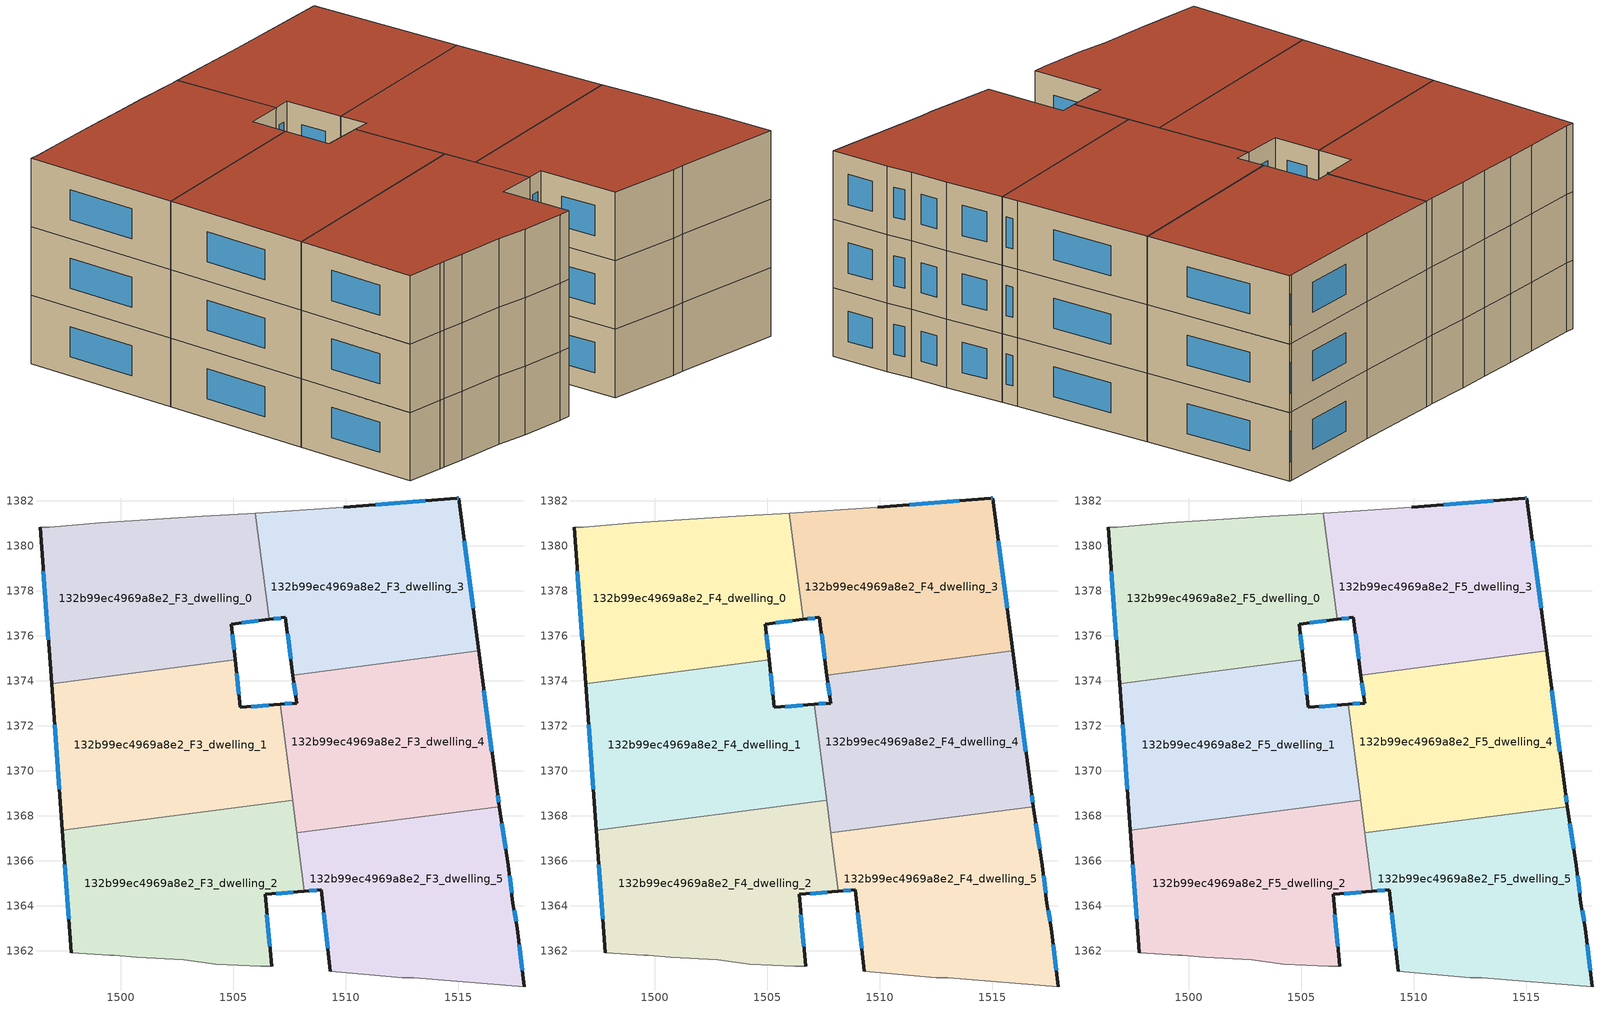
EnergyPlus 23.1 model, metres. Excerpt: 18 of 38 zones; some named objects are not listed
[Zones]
132b99ec4969a8e2_F3_dwelling_0
 floor to 132b99ec4969a8e2_F2_dwelling_0 (EU_floor_Construction): 1505.97,1381.44 1506.59,1376.72 1504.92,1376.51 1505.08,1374.93 1496.92,1373.87 1496.41,1380.81 1496.81,1380.81 1499.11,1381.01 1500.51,1381.11 1502.21,1381.21 1503.62,1381.31 1505.62,1381.41 z9
 wall outside (EU_wall_Construction): 1505.08,1374.93 1504.92,1376.51 1506.59,1376.72 / 1496.41,1380.81 1496.92,1373.87 z9:12
 wall adiabatic (EU_wall_Construction): 1505.97,1381.44 1505.62,1381.41 1503.62,1381.31 1502.21,1381.21 1500.51,1381.11 1499.11,1381.01 1496.81,1380.81 1496.41,1380.81 z9:12
 wall to 132b99ec4969a8e2_F3_dwelling_3 (EU_wall_Construction): 1506.59,1376.72 1505.97,1381.44 z9:12
 wall to 132b99ec4969a8e2_F3_dwelling_1 (EU_wall_Construction): 1496.92,1373.87 1505.08,1374.93 z9:12
 window (EU_Window_Construction): 1505.38,1376.57 1506.12,1376.66 / 1505.04,1375.37 1504.96,1376.07 / 1496.55,1378.87 1496.78,1375.81 z9.84:11.16
132b99ec4969a8e2_F3_dwelling_1
 floor to 132b99ec4969a8e2_F2_dwelling_1 (EU_floor_Construction): 1507.08,1372.95 1507.64,1368.68 1497.4,1367.35 1496.92,1373.87 1505.08,1374.93 1505.31,1372.81 z9
 wall outside (EU_wall_Construction): 1496.92,1373.87 1497.4,1367.35 / 1507.08,1372.95 1505.31,1372.81 1505.08,1374.93 z9:12
 wall to 132b99ec4969a8e2_F3_dwelling_2 (EU_wall_Construction): 1497.4,1367.35 1507.64,1368.68 z9:12
 wall to 132b99ec4969a8e2_F3_dwelling_4 (EU_wall_Construction): 1507.64,1368.68 1507.08,1372.95 z9:12
 window (EU_Window_Construction): 1497.06,1372.04 1497.27,1369.17 / 1505.25,1373.4 1505.15,1374.33 / 1506.59,1372.91 1505.81,1372.85 z9.84:11.16
132b99ec4969a8e2_F3_dwelling_2
 floor to 132b99ec4969a8e2_F2_dwelling_2 (EU_floor_Construction): 1507.64,1368.68 1508.16,1364.64 1506.41,1364.5 1506.71,1361.3 1506.21,1361.3 1504.21,1361.4 1502.81,1361.6 1500.71,1361.7 1499.71,1361.8 1499.51,1361.8 1497.81,1361.9 1497.4,1367.35 z9
 wall outside (EU_wall_Construction): 1497.4,1367.35 1497.81,1361.9 / 1506.71,1361.3 1506.41,1364.5 1508.16,1364.64 z9:12
 wall adiabatic (EU_wall_Construction): 1497.81,1361.9 1499.51,1361.8 1499.71,1361.8 1500.71,1361.7 1502.81,1361.6 1504.21,1361.4 1506.21,1361.3 1506.71,1361.3 z9:12
 wall to 132b99ec4969a8e2_F3_dwelling_5 (EU_wall_Construction): 1508.16,1364.64 1507.82,1367.23 z9:12
 wall to 132b99ec4969a8e2_F3_dwelling_4 (EU_wall_Construction): 1507.82,1367.23 1507.64,1368.68 z9:12
 window (EU_Window_Construction): 1497.52,1365.82 1497.69,1363.43 / 1506.9,1364.54 1507.67,1364.6 / 1506.63,1362.19 1506.5,1363.6 z9.84:11.16
132b99ec4969a8e2_F3_dwelling_3
 floor to 132b99ec4969a8e2_F2_dwelling_3 (EU_floor_Construction): 1515.02,1382.11 1515.91,1375.32 1507.65,1374.24 1507.32,1376.81 1506.59,1376.72 1505.97,1381.44 1509.92,1381.71 1514.93,1382.11 z9
 wall outside (EU_wall_Construction): 1506.59,1376.72 1507.32,1376.81 1507.65,1374.24 / 1515.91,1375.32 1515.02,1382.11 1514.93,1382.11 1509.92,1381.71 z9:12
 wall to 132b99ec4969a8e2_F3_dwelling_4 (EU_wall_Construction): 1507.65,1374.24 1515.91,1375.32 z9:12
 wall adiabatic (EU_wall_Construction): 1509.92,1381.71 1505.97,1381.44 z9:12
 window (EU_Window_Construction): 1507.41,1376.09 1507.56,1374.96 / 1506.79,1376.74 1507.11,1376.78 / 1513.52,1382 1511.32,1381.82 / 1515,1382.11 1514.95,1382.11 / 1515.66,1377.22 1515.27,1380.21 z9.84:11.16
132b99ec4969a8e2_F3_dwelling_4
 floor to 132b99ec4969a8e2_F2_dwelling_4 (EU_floor_Construction): 1515.91,1375.32 1516.72,1369.1 1516.83,1368.4 1507.82,1367.23 1507.08,1372.95 1507.82,1373 1507.65,1374.24 z9
 wall outside (EU_wall_Construction): 1507.65,1374.24 1507.82,1373 1507.08,1372.95 / 1516.83,1368.4 1516.72,1369.1 1515.91,1375.32 z9:12
 wall to 132b99ec4969a8e2_F3_dwelling_5 (EU_wall_Construction): 1507.82,1367.23 1516.83,1368.4 z9:12
 window (EU_Window_Construction): 1507.61,1372.99 1507.29,1372.96 / 1507.7,1373.9 1507.77,1373.35 / 1516.49,1370.84 1516.14,1373.58 / 1516.8,1368.6 1516.75,1368.9 z9.84:11.16
132b99ec4969a8e2_F3_dwelling_5
 floor to 132b99ec4969a8e2_F2_dwelling_5 (EU_floor_Construction): 1516.83,1368.4 1517.22,1365.8 1517.42,1364.1 1517.62,1363 1517.92,1360.39 1513.02,1360.79 1512.52,1360.79 1509.31,1361.09 1508.92,1364.7 1508.16,1364.64 1507.82,1367.23 z9
 wall outside (EU_wall_Construction): 1517.92,1360.39 1517.62,1363 1517.42,1364.1 1517.22,1365.8 1516.83,1368.4 / 1508.16,1364.64 1508.92,1364.7 1509.31,1361.09 z9:12
 wall adiabatic (EU_wall_Construction): 1509.31,1361.09 1512.52,1360.79 1513.02,1360.79 1517.92,1360.39 z9:12
 window (EU_Window_Construction): 1517.84,1361.12 1517.7,1362.27 / 1509.03,1363.69 1509.2,1362.1 / 1508.37,1364.66 1508.7,1364.68 / 1517.11,1366.53 1516.94,1367.67 / 1517.37,1364.57 1517.28,1365.32 / 1517.56,1363.3 1517.48,1363.79 z9.84:11.16
132b99ec4969a8e2_F4_dwelling_0
 floor to 132b99ec4969a8e2_F3_dwelling_0 (EU_floor_Construction): 1505.97,1381.44 1506.59,1376.72 1504.92,1376.51 1505.08,1374.93 1496.92,1373.87 1496.41,1380.81 1496.81,1380.81 1499.11,1381.01 1500.51,1381.11 1502.21,1381.21 1503.62,1381.31 1505.62,1381.41 z12
 wall outside (EU_wall_Construction): 1505.08,1374.93 1504.92,1376.51 1506.59,1376.72 / 1496.41,1380.81 1496.92,1373.87 z12:15
 wall adiabatic (EU_wall_Construction): 1505.97,1381.44 1505.62,1381.41 1503.62,1381.31 1502.21,1381.21 1500.51,1381.11 1499.11,1381.01 1496.81,1380.81 1496.41,1380.81 z12:15
 wall to 132b99ec4969a8e2_F4_dwelling_3 (EU_wall_Construction): 1506.59,1376.72 1505.97,1381.44 z12:15
 wall to 132b99ec4969a8e2_F4_dwelling_1 (EU_wall_Construction): 1496.92,1373.87 1505.08,1374.93 z12:15
 window (EU_Window_Construction): 1505.38,1376.57 1506.12,1376.66 / 1505.04,1375.37 1504.96,1376.07 / 1496.55,1378.87 1496.78,1375.81 z12.84:14.16
132b99ec4969a8e2_F4_dwelling_1
 floor to 132b99ec4969a8e2_F3_dwelling_1 (EU_floor_Construction): 1507.08,1372.95 1507.64,1368.68 1497.4,1367.35 1496.92,1373.87 1505.08,1374.93 1505.31,1372.81 z12
 wall outside (EU_wall_Construction): 1496.92,1373.87 1497.4,1367.35 / 1507.08,1372.95 1505.31,1372.81 1505.08,1374.93 z12:15
 wall to 132b99ec4969a8e2_F4_dwelling_2 (EU_wall_Construction): 1497.4,1367.35 1507.64,1368.68 z12:15
 wall to 132b99ec4969a8e2_F4_dwelling_4 (EU_wall_Construction): 1507.64,1368.68 1507.08,1372.95 z12:15
 window (EU_Window_Construction): 1497.06,1372.04 1497.27,1369.17 / 1505.25,1373.4 1505.15,1374.33 / 1506.59,1372.91 1505.81,1372.85 z12.84:14.16
132b99ec4969a8e2_F4_dwelling_2
 floor to 132b99ec4969a8e2_F3_dwelling_2 (EU_floor_Construction): 1507.64,1368.68 1508.16,1364.64 1506.41,1364.5 1506.71,1361.3 1506.21,1361.3 1504.21,1361.4 1502.81,1361.6 1500.71,1361.7 1499.71,1361.8 1499.51,1361.8 1497.81,1361.9 1497.4,1367.35 z12
 wall outside (EU_wall_Construction): 1497.4,1367.35 1497.81,1361.9 / 1506.71,1361.3 1506.41,1364.5 1508.16,1364.64 z12:15
 wall adiabatic (EU_wall_Construction): 1497.81,1361.9 1499.51,1361.8 1499.71,1361.8 1500.71,1361.7 1502.81,1361.6 1504.21,1361.4 1506.21,1361.3 1506.71,1361.3 z12:15
 wall to 132b99ec4969a8e2_F4_dwelling_5 (EU_wall_Construction): 1508.16,1364.64 1507.82,1367.23 z12:15
 wall to 132b99ec4969a8e2_F4_dwelling_4 (EU_wall_Construction): 1507.82,1367.23 1507.64,1368.68 z12:15
 window (EU_Window_Construction): 1497.52,1365.82 1497.69,1363.43 / 1506.9,1364.54 1507.67,1364.6 / 1506.63,1362.19 1506.5,1363.6 z12.84:14.16
132b99ec4969a8e2_F4_dwelling_3
 floor to 132b99ec4969a8e2_F3_dwelling_3 (EU_floor_Construction): 1515.02,1382.11 1515.91,1375.32 1507.65,1374.24 1507.32,1376.81 1506.59,1376.72 1505.97,1381.44 1509.92,1381.71 1514.93,1382.11 z12
 wall outside (EU_wall_Construction): 1506.59,1376.72 1507.32,1376.81 1507.65,1374.24 / 1515.91,1375.32 1515.02,1382.11 1514.93,1382.11 1509.92,1381.71 z12:15
 wall to 132b99ec4969a8e2_F4_dwelling_4 (EU_wall_Construction): 1507.65,1374.24 1515.91,1375.32 z12:15
 wall adiabatic (EU_wall_Construction): 1509.92,1381.71 1505.97,1381.44 z12:15
 window (EU_Window_Construction): 1507.41,1376.09 1507.56,1374.96 / 1506.79,1376.74 1507.11,1376.78 / 1513.52,1382 1511.32,1381.82 / 1515,1382.11 1514.95,1382.11 / 1515.66,1377.22 1515.27,1380.21 z12.84:14.16
132b99ec4969a8e2_F4_dwelling_4
 floor to 132b99ec4969a8e2_F3_dwelling_4 (EU_floor_Construction): 1515.91,1375.32 1516.72,1369.1 1516.83,1368.4 1507.82,1367.23 1507.08,1372.95 1507.82,1373 1507.65,1374.24 z12
 wall outside (EU_wall_Construction): 1507.65,1374.24 1507.82,1373 1507.08,1372.95 / 1516.83,1368.4 1516.72,1369.1 1515.91,1375.32 z12:15
 wall to 132b99ec4969a8e2_F4_dwelling_5 (EU_wall_Construction): 1507.82,1367.23 1516.83,1368.4 z12:15
 window (EU_Window_Construction): 1507.61,1372.99 1507.29,1372.96 / 1507.7,1373.9 1507.77,1373.35 / 1516.49,1370.84 1516.14,1373.58 / 1516.8,1368.6 1516.75,1368.9 z12.84:14.16
132b99ec4969a8e2_F4_dwelling_5
 floor to 132b99ec4969a8e2_F3_dwelling_5 (EU_floor_Construction): 1516.83,1368.4 1517.22,1365.8 1517.42,1364.1 1517.62,1363 1517.92,1360.39 1513.02,1360.79 1512.52,1360.79 1509.31,1361.09 1508.92,1364.7 1508.16,1364.64 1507.82,1367.23 z12
 wall outside (EU_wall_Construction): 1517.92,1360.39 1517.62,1363 1517.42,1364.1 1517.22,1365.8 1516.83,1368.4 / 1508.16,1364.64 1508.92,1364.7 1509.31,1361.09 z12:15
 wall adiabatic (EU_wall_Construction): 1509.31,1361.09 1512.52,1360.79 1513.02,1360.79 1517.92,1360.39 z12:15
 window (EU_Window_Construction): 1517.84,1361.12 1517.7,1362.27 / 1509.03,1363.69 1509.2,1362.1 / 1508.37,1364.66 1508.7,1364.68 / 1517.11,1366.53 1516.94,1367.67 / 1517.37,1364.57 1517.28,1365.32 / 1517.56,1363.3 1517.48,1363.79 z12.84:14.16
132b99ec4969a8e2_F5_dwelling_0
 floor to 132b99ec4969a8e2_F4_dwelling_0 (EU_floor_Construction): 1505.97,1381.44 1506.59,1376.72 1504.92,1376.51 1505.08,1374.93 1496.92,1373.87 1496.41,1380.81 1496.81,1380.81 1499.11,1381.01 1500.51,1381.11 1502.21,1381.21 1503.62,1381.31 1505.62,1381.41 z15
 wall outside (EU_wall_Construction): 1505.08,1374.93 1504.92,1376.51 1506.59,1376.72 / 1496.41,1380.81 1496.92,1373.87 z15:18
 wall adiabatic (EU_wall_Construction): 1505.97,1381.44 1505.62,1381.41 1503.62,1381.31 1502.21,1381.21 1500.51,1381.11 1499.11,1381.01 1496.81,1380.81 1496.41,1380.81 z15:18
 wall to 132b99ec4969a8e2_F5_dwelling_3 (EU_wall_Construction): 1506.59,1376.72 1505.97,1381.44 z15:18
 wall to 132b99ec4969a8e2_F5_dwelling_1 (EU_wall_Construction): 1496.92,1373.87 1505.08,1374.93 z15:18
 window (EU_Window_Construction): 1505.38,1376.57 1506.12,1376.66 / 1505.04,1375.37 1504.96,1376.07 / 1496.55,1378.87 1496.78,1375.81 z15.84:17.16
 roof outside (EU_roof_Construction): 1505.08,1374.93 1504.92,1376.51 1506.59,1376.72 1505.97,1381.44 1505.62,1381.41 1503.62,1381.31 1502.21,1381.21 1500.51,1381.11 1499.11,1381.01 1496.81,1380.81 1496.41,1380.81 1496.92,1373.87 z18
132b99ec4969a8e2_F5_dwelling_1
 floor to 132b99ec4969a8e2_F4_dwelling_1 (EU_floor_Construction): 1507.08,1372.95 1507.64,1368.68 1497.4,1367.35 1496.92,1373.87 1505.08,1374.93 1505.31,1372.81 z15
 wall outside (EU_wall_Construction): 1496.92,1373.87 1497.4,1367.35 / 1507.08,1372.95 1505.31,1372.81 1505.08,1374.93 z15:18
 wall to 132b99ec4969a8e2_F5_dwelling_2 (EU_wall_Construction): 1497.4,1367.35 1507.64,1368.68 z15:18
 wall to 132b99ec4969a8e2_F5_dwelling_4 (EU_wall_Construction): 1507.64,1368.68 1507.08,1372.95 z15:18
 window (EU_Window_Construction): 1497.06,1372.04 1497.27,1369.17 / 1505.25,1373.4 1505.15,1374.33 / 1506.59,1372.91 1505.81,1372.85 z15.84:17.16
 roof outside (EU_roof_Construction): 1507.64,1368.68 1507.08,1372.95 1505.31,1372.81 1505.08,1374.93 1496.92,1373.87 1497.4,1367.35 z18
132b99ec4969a8e2_F5_dwelling_2
 floor to 132b99ec4969a8e2_F4_dwelling_2 (EU_floor_Construction): 1507.64,1368.68 1508.16,1364.64 1506.41,1364.5 1506.71,1361.3 1506.21,1361.3 1504.21,1361.4 1502.81,1361.6 1500.71,1361.7 1499.71,1361.8 1499.51,1361.8 1497.81,1361.9 1497.4,1367.35 z15
 wall outside (EU_wall_Construction): 1497.4,1367.35 1497.81,1361.9 / 1506.71,1361.3 1506.41,1364.5 1508.16,1364.64 z15:18
 wall adiabatic (EU_wall_Construction): 1497.81,1361.9 1499.51,1361.8 1499.71,1361.8 1500.71,1361.7 1502.81,1361.6 1504.21,1361.4 1506.21,1361.3 1506.71,1361.3 z15:18
 wall to 132b99ec4969a8e2_F5_dwelling_5 (EU_wall_Construction): 1508.16,1364.64 1507.82,1367.23 z15:18
 wall to 132b99ec4969a8e2_F5_dwelling_4 (EU_wall_Construction): 1507.82,1367.23 1507.64,1368.68 z15:18
 window (EU_Window_Construction): 1497.52,1365.82 1497.69,1363.43 / 1506.9,1364.54 1507.67,1364.6 / 1506.63,1362.19 1506.5,1363.6 z15.84:17.16
 roof outside (EU_roof_Construction): 1506.71,1361.3 1506.41,1364.5 1508.16,1364.64 1507.64,1368.68 1497.4,1367.35 1497.81,1361.9 1499.51,1361.8 1499.71,1361.8 1500.71,1361.7 1502.81,1361.6 1504.21,1361.4 1506.21,1361.3 z18
132b99ec4969a8e2_F5_dwelling_3
 floor to 132b99ec4969a8e2_F4_dwelling_3 (EU_floor_Construction): 1515.02,1382.11 1515.91,1375.32 1507.65,1374.24 1507.32,1376.81 1506.59,1376.72 1505.97,1381.44 1509.92,1381.71 1514.93,1382.11 z15
 wall outside (EU_wall_Construction): 1506.59,1376.72 1507.32,1376.81 1507.65,1374.24 / 1515.91,1375.32 1515.02,1382.11 1514.93,1382.11 1509.92,1381.71 z15:18
 wall to 132b99ec4969a8e2_F5_dwelling_4 (EU_wall_Construction): 1507.65,1374.24 1515.91,1375.32 z15:18
 wall adiabatic (EU_wall_Construction): 1509.92,1381.71 1505.97,1381.44 z15:18
 window (EU_Window_Construction): 1507.41,1376.09 1507.56,1374.96 / 1506.79,1376.74 1507.11,1376.78 / 1513.52,1382 1511.32,1381.82 / 1515,1382.11 1514.95,1382.11 / 1515.66,1377.22 1515.27,1380.21 z15.84:17.16
 roof outside (EU_roof_Construction): 1515.91,1375.32 1515.02,1382.11 1514.93,1382.11 1509.92,1381.71 1505.97,1381.44 1506.59,1376.72 1507.32,1376.81 1507.65,1374.24 z18
132b99ec4969a8e2_F5_dwelling_4
 floor to 132b99ec4969a8e2_F4_dwelling_4 (EU_floor_Construction): 1515.91,1375.32 1516.72,1369.1 1516.83,1368.4 1507.82,1367.23 1507.08,1372.95 1507.82,1373 1507.65,1374.24 z15
 wall outside (EU_wall_Construction): 1507.65,1374.24 1507.82,1373 1507.08,1372.95 / 1516.83,1368.4 1516.72,1369.1 1515.91,1375.32 z15:18
 wall to 132b99ec4969a8e2_F5_dwelling_5 (EU_wall_Construction): 1507.82,1367.23 1516.83,1368.4 z15:18
 window (EU_Window_Construction): 1507.61,1372.99 1507.29,1372.96 / 1507.7,1373.9 1507.77,1373.35 / 1516.49,1370.84 1516.14,1373.58 / 1516.8,1368.6 1516.75,1368.9 z15.84:17.16
 roof outside (EU_roof_Construction): 1516.83,1368.4 1516.72,1369.1 1515.91,1375.32 1507.65,1374.24 1507.82,1373 1507.08,1372.95 1507.82,1367.23 z18
132b99ec4969a8e2_F5_dwelling_5
 floor to 132b99ec4969a8e2_F4_dwelling_5 (EU_floor_Construction): 1516.83,1368.4 1517.22,1365.8 1517.42,1364.1 1517.62,1363 1517.92,1360.39 1513.02,1360.79 1512.52,1360.79 1509.31,1361.09 1508.92,1364.7 1508.16,1364.64 1507.82,1367.23 z15
 wall outside (EU_wall_Construction): 1517.92,1360.39 1517.62,1363 1517.42,1364.1 1517.22,1365.8 1516.83,1368.4 / 1508.16,1364.64 1508.92,1364.7 1509.31,1361.09 z15:18
 wall adiabatic (EU_wall_Construction): 1509.31,1361.09 1512.52,1360.79 1513.02,1360.79 1517.92,1360.39 z15:18
 window (EU_Window_Construction): 1517.84,1361.12 1517.7,1362.27 / 1509.03,1363.69 1509.2,1362.1 / 1508.37,1364.66 1508.7,1364.68 / 1517.11,1366.53 1516.94,1367.67 / 1517.37,1364.57 1517.28,1365.32 / 1517.56,1363.3 1517.48,1363.79 z15.84:17.16
 roof outside (EU_roof_Construction): 1517.92,1360.39 1517.62,1363 1517.42,1364.1 1517.22,1365.8 1516.83,1368.4 1507.82,1367.23 1508.16,1364.64 1508.92,1364.7 1509.31,1361.09 1512.52,1360.79 1513.02,1360.79 z18
[Building]
EU S2 Campaign: North Axis=0; Terrain=City; Solar Distribution=FullExterior
[Site:Location]
Lyon-Bron: Latitude=45.75; Longitude=5; Time Zone=1; Elevation=198
[SizingPeriod:WeatherFileDays]
AnnualSizingPeriod: Begin Month=1; Begin Day of Month=1; End Month=12; End Day of Month=31; Day of Week for Start Day=Monday; Use Weather File Daylight Saving Period=No; Use Weather File Rain and Snow Indicators=No
[MATERIAL]
EU_InternalMass_Material: Roughness=MediumRough; Thickness=0.1; Conductivity=1; Density=1800; Specific Heat=900; Thermal Absorptance=0.9; Solar Absorptance=0.7; Visible Absorptance=0.7
[MATERIAL:NOMASS] Roughness=MediumRough; Thermal Absorptance=0.9; Solar Absorptance=0.7; Visible Absorptance=0.7
Name | Thermal Resistance
EU_wall_NoMass | 0.776494
EU_roof_NoMass | 0.486893
EU_floor_NoMass | 0.421597
[WINDOWMATERIAL:SIMPLEGLAZINGSYSTEM]
EU_Window_SimpleGlazing: UFactor=4.24961; Solar Heat Gain Coefficient=0.83; Visible Transmittance=0.83
[CONSTRUCTION]
EU_wall_Construction: EU_wall_NoMass
EU_roof_Construction: EU_roof_NoMass
EU_floor_Construction: EU_floor_NoMass
EU_Window_Construction: EU_Window_SimpleGlazing
EU_InternalMass_Construction: EU_InternalMass_Material
[ZONE] Type=1; Multiplier=1; Ceiling Height=autocalculate; Floor Area=autocalculate; Part of Total Floor Area=Yes
Name | Volume
132b99ec4969a8e2_F3_dwelling_0; 132b99ec4969a8e2_F4_dwelling_0; 132b99ec4969a8e2_F5_dwelling_0 | 187.046
132b99ec4969a8e2_F3_dwelling_1; 132b99ec4969a8e2_F4_dwelling_1; 132b99ec4969a8e2_F5_dwelling_1 | 187.052
132b99ec4969a8e2_F3_dwelling_2; 132b99ec4969a8e2_F4_dwelling_2; 132b99ec4969a8e2_F5_dwelling_2 | 187.065
132b99ec4969a8e2_F3_dwelling_3; 132b99ec4969a8e2_F4_dwelling_3; 132b99ec4969a8e2_F5_dwelling_3 | 187.064
132b99ec4969a8e2_F3_dwelling_4; 132b99ec4969a8e2_F4_dwelling_4; 132b99ec4969a8e2_F5_dwelling_4 | 187.045
132b99ec4969a8e2_F3_dwelling_5; 132b99ec4969a8e2_F4_dwelling_5; 132b99ec4969a8e2_F5_dwelling_5 | 187.055
[INTERNALMASS] Construction=EU_InternalMass_Construction
Name | Zone or ZoneList | Surface Area
132b99ec4969a8e2_F3_dwelling_0_EU_InternalMass | 132b99ec4969a8e2_F3_dwelling_0 | 62.3484
132b99ec4969a8e2_F3_dwelling_1_EU_InternalMass | 132b99ec4969a8e2_F3_dwelling_1 | 62.3508
132b99ec4969a8e2_F3_dwelling_2_EU_InternalMass | 132b99ec4969a8e2_F3_dwelling_2 | 62.3549
132b99ec4969a8e2_F3_dwelling_3_EU_InternalMass | 132b99ec4969a8e2_F3_dwelling_3 | 62.3544
132b99ec4969a8e2_F3_dwelling_4_EU_InternalMass | 132b99ec4969a8e2_F3_dwelling_4 | 62.3481
132b99ec4969a8e2_F3_dwelling_5_EU_InternalMass | 132b99ec4969a8e2_F3_dwelling_5 | 62.3516
132b99ec4969a8e2_F4_dwelling_0_EU_InternalMass | 132b99ec4969a8e2_F4_dwelling_0 | 62.3484
132b99ec4969a8e2_F4_dwelling_1_EU_InternalMass | 132b99ec4969a8e2_F4_dwelling_1 | 62.3508
132b99ec4969a8e2_F4_dwelling_2_EU_InternalMass | 132b99ec4969a8e2_F4_dwelling_2 | 62.3549
132b99ec4969a8e2_F4_dwelling_3_EU_InternalMass | 132b99ec4969a8e2_F4_dwelling_3 | 62.3544
132b99ec4969a8e2_F4_dwelling_4_EU_InternalMass | 132b99ec4969a8e2_F4_dwelling_4 | 62.3481
132b99ec4969a8e2_F4_dwelling_5_EU_InternalMass | 132b99ec4969a8e2_F4_dwelling_5 | 62.3516
132b99ec4969a8e2_F5_dwelling_0_EU_InternalMass | 132b99ec4969a8e2_F5_dwelling_0 | 62.3484
132b99ec4969a8e2_F5_dwelling_1_EU_InternalMass | 132b99ec4969a8e2_F5_dwelling_1 | 62.3508
132b99ec4969a8e2_F5_dwelling_2_EU_InternalMass | 132b99ec4969a8e2_F5_dwelling_2 | 62.3549
132b99ec4969a8e2_F5_dwelling_3_EU_InternalMass | 132b99ec4969a8e2_F5_dwelling_3 | 62.3544
132b99ec4969a8e2_F5_dwelling_4_EU_InternalMass | 132b99ec4969a8e2_F5_dwelling_4 | 62.3481
132b99ec4969a8e2_F5_dwelling_5_EU_InternalMass | 132b99ec4969a8e2_F5_dwelling_5 | 62.3516
[OTHEREQUIPMENT] Fuel Type=Electricity; Design Level Calculation Method=Watts/Area; Power per Zone Floor Area=1; Fraction Latent=0; Fraction Radiant=0; Fraction Lost=0; Carbon Dioxide Generation Rate=0; EndUse Subcategory=EU_Step8_InternalGains
Name | Zone or ZoneList or Space or SpaceList | Schedule
EU_Step8_InternalGain_132b99ec4969a8e2_F3_dwelling_0_f000 | 132b99ec4969a8e2_F3_dwelling_0 | EU_Step8_GainSchedule_132b99ec4969a8e2_F3_dwelling_0_f000
EU_Step8_InternalGain_132b99ec4969a8e2_F3_dwelling_1_f000 | 132b99ec4969a8e2_F3_dwelling_1 | EU_Step8_GainSchedule_132b99ec4969a8e2_F3_dwelling_1_f000
EU_Step8_InternalGain_132b99ec4969a8e2_F3_dwelling_2_f000 | 132b99ec4969a8e2_F3_dwelling_2 | EU_Step8_GainSchedule_132b99ec4969a8e2_F3_dwelling_2_f000
EU_Step8_InternalGain_132b99ec4969a8e2_F3_dwelling_3_f000 | 132b99ec4969a8e2_F3_dwelling_3 | EU_Step8_GainSchedule_132b99ec4969a8e2_F3_dwelling_3_f000
EU_Step8_InternalGain_132b99ec4969a8e2_F3_dwelling_4_f000 | 132b99ec4969a8e2_F3_dwelling_4 | EU_Step8_GainSchedule_132b99ec4969a8e2_F3_dwelling_4_f000
EU_Step8_InternalGain_132b99ec4969a8e2_F3_dwelling_5_f000 | 132b99ec4969a8e2_F3_dwelling_5 | EU_Step8_GainSchedule_132b99ec4969a8e2_F3_dwelling_5_f000
EU_Step8_InternalGain_132b99ec4969a8e2_F4_dwelling_0_f000 | 132b99ec4969a8e2_F4_dwelling_0 | EU_Step8_GainSchedule_132b99ec4969a8e2_F4_dwelling_0_f000
EU_Step8_InternalGain_132b99ec4969a8e2_F4_dwelling_1_f000 | 132b99ec4969a8e2_F4_dwelling_1 | EU_Step8_GainSchedule_132b99ec4969a8e2_F4_dwelling_1_f000
EU_Step8_InternalGain_132b99ec4969a8e2_F4_dwelling_2_f000 | 132b99ec4969a8e2_F4_dwelling_2 | EU_Step8_GainSchedule_132b99ec4969a8e2_F4_dwelling_2_f000
EU_Step8_InternalGain_132b99ec4969a8e2_F4_dwelling_3_f000 | 132b99ec4969a8e2_F4_dwelling_3 | EU_Step8_GainSchedule_132b99ec4969a8e2_F4_dwelling_3_f000
EU_Step8_InternalGain_132b99ec4969a8e2_F4_dwelling_4_f000 | 132b99ec4969a8e2_F4_dwelling_4 | EU_Step8_GainSchedule_132b99ec4969a8e2_F4_dwelling_4_f000
EU_Step8_InternalGain_132b99ec4969a8e2_F4_dwelling_5_f000 | 132b99ec4969a8e2_F4_dwelling_5 | EU_Step8_GainSchedule_132b99ec4969a8e2_F4_dwelling_5_f000
EU_Step8_InternalGain_132b99ec4969a8e2_F5_dwelling_0_f000 | 132b99ec4969a8e2_F5_dwelling_0 | EU_Step8_GainSchedule_132b99ec4969a8e2_F5_dwelling_0_f000
EU_Step8_InternalGain_132b99ec4969a8e2_F5_dwelling_1_f000 | 132b99ec4969a8e2_F5_dwelling_1 | EU_Step8_GainSchedule_132b99ec4969a8e2_F5_dwelling_1_f000
EU_Step8_InternalGain_132b99ec4969a8e2_F5_dwelling_2_f000 | 132b99ec4969a8e2_F5_dwelling_2 | EU_Step8_GainSchedule_132b99ec4969a8e2_F5_dwelling_2_f000
EU_Step8_InternalGain_132b99ec4969a8e2_F5_dwelling_3_f000 | 132b99ec4969a8e2_F5_dwelling_3 | EU_Step8_GainSchedule_132b99ec4969a8e2_F5_dwelling_3_f000
EU_Step8_InternalGain_132b99ec4969a8e2_F5_dwelling_4_f000 | 132b99ec4969a8e2_F5_dwelling_4 | EU_Step8_GainSchedule_132b99ec4969a8e2_F5_dwelling_4_f000
EU_Step8_InternalGain_132b99ec4969a8e2_F5_dwelling_5_f000 | 132b99ec4969a8e2_F5_dwelling_5 | EU_Step8_GainSchedule_132b99ec4969a8e2_F5_dwelling_5_f000
[ZONEVENTILATION:DESIGNFLOWRATE] Schedule=EU_AlwaysOn; Design Flow Rate Calculation Method=AirChanges/Hour; Air Changes per Hour=0.693814; Ventilation Type=Natural; Fan Pressure Rise=0; Fan Total Efficiency=1; Constant Term Coefficient=1; Temperature Term Coefficient=0; Velocity Term Coefficient=0; Velocity Squared Term Coefficient=0; Minimum Indoor Temperature=-100; Maximum Indoor Temperature=100; Delta Temperature=-100; Minimum Outdoor Temperature=-100; Maximum Outdoor Temperature=100; Maximum Wind Speed=40
Name | Zone or ZoneList or Space or SpaceList
EU_ConstantAir_132b99ec4969a8e2_F3_dwelling_0 | 132b99ec4969a8e2_F3_dwelling_0
EU_ConstantAir_132b99ec4969a8e2_F3_dwelling_1 | 132b99ec4969a8e2_F3_dwelling_1
EU_ConstantAir_132b99ec4969a8e2_F3_dwelling_2 | 132b99ec4969a8e2_F3_dwelling_2
EU_ConstantAir_132b99ec4969a8e2_F3_dwelling_3 | 132b99ec4969a8e2_F3_dwelling_3
EU_ConstantAir_132b99ec4969a8e2_F3_dwelling_4 | 132b99ec4969a8e2_F3_dwelling_4
EU_ConstantAir_132b99ec4969a8e2_F3_dwelling_5 | 132b99ec4969a8e2_F3_dwelling_5
EU_ConstantAir_132b99ec4969a8e2_F4_dwelling_0 | 132b99ec4969a8e2_F4_dwelling_0
EU_ConstantAir_132b99ec4969a8e2_F4_dwelling_1 | 132b99ec4969a8e2_F4_dwelling_1
EU_ConstantAir_132b99ec4969a8e2_F4_dwelling_2 | 132b99ec4969a8e2_F4_dwelling_2
EU_ConstantAir_132b99ec4969a8e2_F4_dwelling_3 | 132b99ec4969a8e2_F4_dwelling_3
EU_ConstantAir_132b99ec4969a8e2_F4_dwelling_4 | 132b99ec4969a8e2_F4_dwelling_4
EU_ConstantAir_132b99ec4969a8e2_F4_dwelling_5 | 132b99ec4969a8e2_F4_dwelling_5
EU_ConstantAir_132b99ec4969a8e2_F5_dwelling_0 | 132b99ec4969a8e2_F5_dwelling_0
EU_ConstantAir_132b99ec4969a8e2_F5_dwelling_1 | 132b99ec4969a8e2_F5_dwelling_1
EU_ConstantAir_132b99ec4969a8e2_F5_dwelling_2 | 132b99ec4969a8e2_F5_dwelling_2
EU_ConstantAir_132b99ec4969a8e2_F5_dwelling_3 | 132b99ec4969a8e2_F5_dwelling_3
EU_ConstantAir_132b99ec4969a8e2_F5_dwelling_4 | 132b99ec4969a8e2_F5_dwelling_4
EU_ConstantAir_132b99ec4969a8e2_F5_dwelling_5 | 132b99ec4969a8e2_F5_dwelling_5
[HVACTEMPLATE:ZONE:IDEALLOADSAIRSYSTEM] System Availability Schedule=EU_AlwaysOn; Maximum Heating Supply Air Temperature=50; Minimum Cooling Supply Air Temperature=13; Maximum Heating Supply Air Humidity Ratio=0.0156; Minimum Cooling Supply Air Humidity Ratio=0.0077; Heating Limit=NoLimit; Cooling Limit=NoLimit; Heating Availability Schedule=EU_AlwaysOn; Cooling Availability Schedule=EU_CoolingOff; Dehumidification Control Type=ConstantSensibleHeatRatio; Cooling Sensible Heat Ratio=0.7; Dehumidification Setpoint=60; Humidification Control Type=None; Humidification Setpoint=30; Outdoor Air Method=None; Outdoor Air Flow Rate per Person=0.00944; Outdoor Air Flow Rate per Zone Floor Area=0; Outdoor Air Flow Rate per Zone=0; Demand Controlled Ventilation Type=None; Outdoor Air Economizer Type=NoEconomizer; Heat Recovery Type=None; Sensible Heat Recovery Effectiveness=0.7; Latent Heat Recovery Effectiveness=0.65
Name | Template Thermostat
132b99ec4969a8e2_F3_dwelling_0 | EU_HeatOnly_132b99ec4969a8e2_F3_dwelling_0
132b99ec4969a8e2_F3_dwelling_1 | EU_HeatOnly_132b99ec4969a8e2_F3_dwelling_1
132b99ec4969a8e2_F3_dwelling_2 | EU_HeatOnly_132b99ec4969a8e2_F3_dwelling_2
132b99ec4969a8e2_F3_dwelling_3 | EU_HeatOnly_132b99ec4969a8e2_F3_dwelling_3
132b99ec4969a8e2_F3_dwelling_4 | EU_HeatOnly_132b99ec4969a8e2_F3_dwelling_4
132b99ec4969a8e2_F3_dwelling_5 | EU_HeatOnly_132b99ec4969a8e2_F3_dwelling_5
132b99ec4969a8e2_F4_dwelling_0 | EU_HeatOnly_132b99ec4969a8e2_F4_dwelling_0
132b99ec4969a8e2_F4_dwelling_1 | EU_HeatOnly_132b99ec4969a8e2_F4_dwelling_1
132b99ec4969a8e2_F4_dwelling_2 | EU_HeatOnly_132b99ec4969a8e2_F4_dwelling_2
132b99ec4969a8e2_F4_dwelling_3 | EU_HeatOnly_132b99ec4969a8e2_F4_dwelling_3
132b99ec4969a8e2_F4_dwelling_4 | EU_HeatOnly_132b99ec4969a8e2_F4_dwelling_4
132b99ec4969a8e2_F4_dwelling_5 | EU_HeatOnly_132b99ec4969a8e2_F4_dwelling_5
132b99ec4969a8e2_F5_dwelling_0 | EU_HeatOnly_132b99ec4969a8e2_F5_dwelling_0
132b99ec4969a8e2_F5_dwelling_1 | EU_HeatOnly_132b99ec4969a8e2_F5_dwelling_1
132b99ec4969a8e2_F5_dwelling_2 | EU_HeatOnly_132b99ec4969a8e2_F5_dwelling_2
132b99ec4969a8e2_F5_dwelling_3 | EU_HeatOnly_132b99ec4969a8e2_F5_dwelling_3
132b99ec4969a8e2_F5_dwelling_4 | EU_HeatOnly_132b99ec4969a8e2_F5_dwelling_4
132b99ec4969a8e2_F5_dwelling_5 | EU_HeatOnly_132b99ec4969a8e2_F5_dwelling_5
[SIZING:ZONE] Zone Cooling Design Supply Air Temperature Input Method=SupplyAirTemperature; Zone Cooling Design Supply Air Temperature=13; Zone Heating Design Supply Air Temperature Input Method=SupplyAirTemperature; Zone Heating Design Supply Air Temperature=50; Zone Cooling Design Supply Air Humidity Ratio=0.008; Zone Heating Design Supply Air Humidity Ratio=0.008; Cooling Design Air Flow Method=DesignDay; Cooling Design Air Flow Rate=0; Cooling Minimum Air Flow per Zone Floor Area=0.000762; Cooling Minimum Air Flow=0; Cooling Minimum Air Flow Fraction=0.2; Heating Design Air Flow Method=DesignDay; Heating Design Air Flow Rate=0; Heating Maximum Air Flow per Zone Floor Area=0.002032; Heating Maximum Air Flow=0.141576; Heating Maximum Air Flow Fraction=0.3; Account for Dedicated Outdoor Air System=No; Dedicated Outdoor Air System Control Strategy=NeutralSupplyAir; Dedicated Outdoor Air Low Setpoint Temperature for Design=autosize; Dedicated Outdoor Air High Setpoint Temperature for Design=autosize; Zone Load Sizing Method=Sensible Load Only No Latent Load; Zone Latent Cooling Design Supply Air Humidity Ratio Input Method=HumidityRatioDifference; Zone Cooling Design Supply Air Humidity Ratio Difference=0.005; Zone Latent Heating Design Supply Air Humidity Ratio Input Method=HumidityRatioDifference; Zone Humidification Design Supply Air Humidity Ratio Difference=0.005
132b99ec4969a8e2_F3_dwelling_0; 132b99ec4969a8e2_F3_dwelling_1; 132b99ec4969a8e2_F3_dwelling_2; 132b99ec4969a8e2_F3_dwelling_3; 132b99ec4969a8e2_F3_dwelling_4; 132b99ec4969a8e2_F3_dwelling_5; 132b99ec4969a8e2_F4_dwelling_0; 132b99ec4969a8e2_F4_dwelling_1; 132b99ec4969a8e2_F4_dwelling_2; 132b99ec4969a8e2_F4_dwelling_3; 132b99ec4969a8e2_F4_dwelling_4; 132b99ec4969a8e2_F4_dwelling_5; 132b99ec4969a8e2_F5_dwelling_0; 132b99ec4969a8e2_F5_dwelling_1; 132b99ec4969a8e2_F5_dwelling_2; 132b99ec4969a8e2_F5_dwelling_3; 132b99ec4969a8e2_F5_dwelling_4; 132b99ec4969a8e2_F5_dwelling_5
[SCHEDULE:CONSTANT]
Name | Hourly Value
EU_AlwaysOn | 1
EU_CoolingOff | 0
[SCHEDULE:FILE] Column Number=1; Rows to Skip at Top=0; Number of Hours of Data=8760; Column Separator=Comma; Interpolate to Timestep=No; Minutes per Item=60; Adjust Schedule for Daylight Savings=Yes
Name | File
EU_Step8_GainSchedule_132b99ec4969a8e2_F3_dwelling_0_f000 | ../../schedules/132b99ec4969a8e2/132b99ec4969a8e2_F3_dwelling_0_f000_gain.csv
EU_Step8_GainSchedule_132b99ec4969a8e2_F3_dwelling_1_f000 | ../../schedules/132b99ec4969a8e2/132b99ec4969a8e2_F3_dwelling_1_f000_gain.csv
EU_Step8_GainSchedule_132b99ec4969a8e2_F3_dwelling_2_f000 | ../../schedules/132b99ec4969a8e2/132b99ec4969a8e2_F3_dwelling_2_f000_gain.csv
EU_Step8_GainSchedule_132b99ec4969a8e2_F3_dwelling_3_f000 | ../../schedules/132b99ec4969a8e2/132b99ec4969a8e2_F3_dwelling_3_f000_gain.csv
EU_Step8_GainSchedule_132b99ec4969a8e2_F3_dwelling_4_f000 | ../../schedules/132b99ec4969a8e2/132b99ec4969a8e2_F3_dwelling_4_f000_gain.csv
EU_Step8_GainSchedule_132b99ec4969a8e2_F3_dwelling_5_f000 | ../../schedules/132b99ec4969a8e2/132b99ec4969a8e2_F3_dwelling_5_f000_gain.csv
EU_Step8_GainSchedule_132b99ec4969a8e2_F4_dwelling_0_f000 | ../../schedules/132b99ec4969a8e2/132b99ec4969a8e2_F4_dwelling_0_f000_gain.csv
EU_Step8_GainSchedule_132b99ec4969a8e2_F4_dwelling_1_f000 | ../../schedules/132b99ec4969a8e2/132b99ec4969a8e2_F4_dwelling_1_f000_gain.csv
EU_Step8_GainSchedule_132b99ec4969a8e2_F4_dwelling_2_f000 | ../../schedules/132b99ec4969a8e2/132b99ec4969a8e2_F4_dwelling_2_f000_gain.csv
EU_Step8_GainSchedule_132b99ec4969a8e2_F4_dwelling_3_f000 | ../../schedules/132b99ec4969a8e2/132b99ec4969a8e2_F4_dwelling_3_f000_gain.csv
EU_Step8_GainSchedule_132b99ec4969a8e2_F4_dwelling_4_f000 | ../../schedules/132b99ec4969a8e2/132b99ec4969a8e2_F4_dwelling_4_f000_gain.csv
EU_Step8_GainSchedule_132b99ec4969a8e2_F4_dwelling_5_f000 | ../../schedules/132b99ec4969a8e2/132b99ec4969a8e2_F4_dwelling_5_f000_gain.csv
EU_Step8_GainSchedule_132b99ec4969a8e2_F5_dwelling_0_f000 | ../../schedules/132b99ec4969a8e2/132b99ec4969a8e2_F5_dwelling_0_f000_gain.csv
EU_Step8_GainSchedule_132b99ec4969a8e2_F5_dwelling_1_f000 | ../../schedules/132b99ec4969a8e2/132b99ec4969a8e2_F5_dwelling_1_f000_gain.csv
EU_Step8_GainSchedule_132b99ec4969a8e2_F5_dwelling_2_f000 | ../../schedules/132b99ec4969a8e2/132b99ec4969a8e2_F5_dwelling_2_f000_gain.csv
EU_Step8_GainSchedule_132b99ec4969a8e2_F5_dwelling_3_f000 | ../../schedules/132b99ec4969a8e2/132b99ec4969a8e2_F5_dwelling_3_f000_gain.csv
EU_Step8_GainSchedule_132b99ec4969a8e2_F5_dwelling_4_f000 | ../../schedules/132b99ec4969a8e2/132b99ec4969a8e2_F5_dwelling_4_f000_gain.csv
EU_Step8_GainSchedule_132b99ec4969a8e2_F5_dwelling_5_f000 | ../../schedules/132b99ec4969a8e2/132b99ec4969a8e2_F5_dwelling_5_f000_gain.csv
